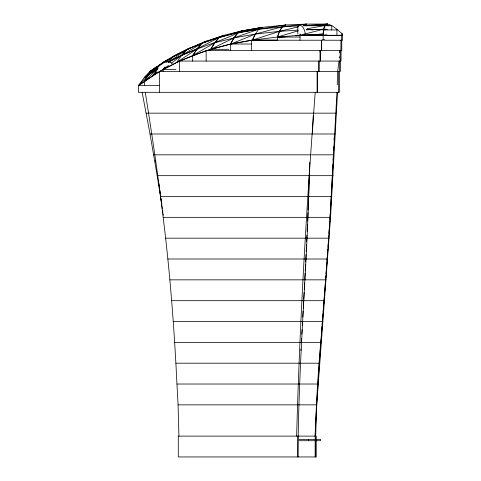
<?xml version="1.0" encoding="UTF-8"?>
<svg xmlns="http://www.w3.org/2000/svg" width="481" height="481" viewBox="0 0 481 481"><rect width="100%" height="100%" fill="white"/><g stroke="black" fill="none" stroke-linecap="round" stroke-linejoin="round"><path stroke-width="0.72" d="M296.633 436.117C299.765 321.386 306.445 206.752 315.223 92.322M298.028 456.95C298.274 363.083 307.088 269.486 309.361 175.667L157.179 175.667L150.024 133.995L142.154 92.322M309.409 174.176L309.758 162.271M337.205 84.878L337.632 71.483L339.075 61.069M315.133 439.093L315.35 430.158M315.404 428.673C316.552 398.617 318.356 368.584 321.086 338.63M337.536 92.322L330.543 217.34L316.726 404.858L315.566 439.093M315.139 436.117C319.023 345.46 329.166 255.183 332.882 164.502M309.439 169.715L308.08 209.896M307.954 212.873L307.593 221.056M306.95 235.197L306.631 241.895M307.118 231.475L307.425 224.777M333.561 150.367L333.736 146.645M334.042 139.947L334.151 137.716M306.03 254.545L305.663 261.983M306.169 251.569L306.493 244.871M313.287 115.392L312.373 133.995L335.347 133.995M333.099 160.041L333.279 156.319M304.756 279.846L305.098 273.148M305.213 270.917L305.549 264.219M303.739 299.194L304.094 292.496M304.251 289.52L304.599 282.822M330.309 212.127L336.965 92.322M301.401 342.352L301.605 338.63M301.846 334.169L302.086 329.701M302.327 325.24L302.531 321.518M302.771 317.051L303.096 311.099M303.258 308.123L303.625 301.425M330.219 213.618L329.834 219.57M339.267 58.093L339.364 56.602M339.598 52.88L339.742 50.649M300.865 350.541L300.962 349.05M328.751 235.943L328.391 241.149M328.902 233.706L329.244 228.499M329.347 227.008L329.738 221.056M326.948 261.243L327.327 256.03M327.435 254.545L327.808 249.332M327.964 247.102L328.289 242.64M325.853 276.124L325.577 279.846L169.859 279.846C164.159 217.039 155.189 154.581 145.268 92.322M326.016 273.893L326.346 269.426M326.455 267.941L326.839 262.728M321.194 337.145L322.036 325.98M322.15 324.495L323.01 313.329M323.587 305.892L324.447 294.727M324.561 293.242L325.409 282.076M323.124 311.844L323.472 307.377M320.051 52.038L320.268 50.649M231.169 44.048L252.405 40.121L277.465 37.043L299.897 35.275L300.186 33.941L299.976 40.23M317.28 72.92L317.61 71.483M298.082 30.129L279.467 31.343L255.303 34.079L252.405 40.121L277.465 40.121L277.465 37.043L279.467 31.331L282.281 26.756L285.876 25L306.445 24.104L327.603 24.05L331.746 25.493L336.94 29.269L342.514 34.115M299.897 37.037L277.465 37.037L279.467 31.343L282.281 26.762L306.445 24.104L303.198 25.727L331.746 25.727M327.603 25.727L327.603 24.05L324.789 25.493L323.382 29.263L323.142 34.103L299.897 35.281L323.382 29.245L323.382 35.281M155.603 72.439C157.059 65.374 165.47 58.748 172.306 63.48M282.233 25.806L285.876 25L262.686 27.309L258.79 29.185L255.303 34.091L252.405 40.121L279.467 31.331L298.166 26.918M230.435 44.18L233.976 37.909L237.981 32.786L242.153 30.814L262.686 27.297L259.944 28.211M210.678 50.715L210.678 49.333L214.766 42.803L219.15 37.5L223.479 35.45L242.153 30.814L262.686 27.297C232.064 33.628 201.082 40.801 173.611 56.331M192.689 61.111L192.689 55.537L210.678 49.333L214.766 42.803L219.15 37.5L242.153 30.814C218.326 43.074 191.757 48.743 168.47 62.133L173.611 56.307L191.005 47.619L186.46 49.79L168.47 62.151L181.511 55.447L201.912 43.26L206.349 41.15L223.479 35.444L201.912 43.26L197.234 48.743L192.689 55.537L176.611 62.5L181.511 55.441L186.46 49.783L206.349 41.15L205.201 42.015M194.937 55.549L192.689 55.549L197.234 48.755L201.912 43.266L206.349 41.15L186.46 49.783L181.511 55.441L171.495 63.113M163.245 71.555L163.245 69.426L164.983 67.003L163.245 69.426L152.585 75.818L138.486 85.558L138.486 92.322L339.46 92.322L339.514 61.069M157.209 69.456L152.585 75.818L157.119 71.909M144.601 85.558L144.601 81.145C154.413 63.594 174.134 56.421 191.005 47.619L173.611 56.325L166.119 62.079M159.458 85.558L138.486 85.558L144.252 77.681L158.051 68.302L144.252 77.657L149.771 71.489L160.606 64.436M340.38 61.069L340.38 71.483L159.458 71.483L138.486 85.558L155.67 67.364L157.66 66.36L149.771 71.483L152.447 70.148M144.601 81.145L156.974 69.318M144.252 77.657L155.67 67.346M150.228 73.437L163.378 62.338L171.759 57.672M175.872 69.426L163.245 69.426L168.548 65.368M176.611 62.5L197.234 48.755L219.15 37.5M149.771 71.483L155.357 68.074M161.838 63.708L163.071 62.981M175.661 55.58L178.21 54.088L173.611 56.307M175.661 55.574L178.21 54.088L173.052 56.956M192.689 55.549L214.766 42.803L233.976 37.891L255.303 34.085L282.281 26.756L298.713 25.95M159.62 71.483L179.425 61.069L341.053 61.069L341.053 50.649M163.245 69.426L176.611 62.47M324.789 29.948L324.789 25.487L303.198 25.727L306.445 24.104L305.02 24.333M167.346 60.39L163.378 62.338L161.929 63.949L163.378 62.338L167.346 60.39M228.968 49.327L210.678 49.327L233.976 37.879L258.79 29.191L285.876 25M240.819 31.421L242.153 30.814M181.511 55.465L197.234 48.755L198.695 48.755M231.127 43.903L255.303 34.091M179.533 61.069L206.133 50.649L341.757 50.649L341.757 40.23M277.465 37.037L298.202 30.808M206.295 50.649L230.381 44.036L251.431 40.23L323.166 40.23L323.142 34.007L295.581 35.804M210.678 49.327L230.435 44.15L233.976 37.879L237.981 32.792L258.79 29.185L284.524 26.756M306.812 28.866L324.789 25.487M258.79 29.191L237.981 32.786L239.478 32.792M278.09 37.716L281.066 37.41M277.26 37.65L286.051 36.76M325.397 24.266L327.603 24.05L303.198 25.727M251.485 40.224L259.62 39.418M323.984 35.059L326.924 34.891M322.967 29.714L327.381 29.575M324.477 25.571L331.746 25.487L331.746 29.948M311.478 29.948L312.969 29.948M322.949 29.948L336.94 29.948M279.467 31.331L280.952 31.331M299.897 35.281L342.514 35.281M300.409 35.432L299.976 35.36L323.166 35.36M323.984 35.36L342.514 35.36M322.709 39.418L324.447 39.418M323.984 40.23L342.514 40.23L342.514 34.007L341.624 34.031L341.624 40.23M251.431 44.018L230.381 44.018L230.381 50.649M146.158 113.155L335.876 113.155M150.024 133.995L312.127 133.995M153.679 154.828L310.564 154.828M311.454 154.828L333.652 154.828M309.505 175.667L333.111 175.667M157.179 175.667L160.48 196.501L331.854 196.501M163.203 217.34L330.543 217.34M165.614 238.173L329.13 238.173M167.845 259.006L327.116 259.006M327.248 259.006L327.657 259.006M325.703 279.846L326.082 279.846M169.859 279.846L171.651 300.679L323.99 300.679M324.122 300.679L324.483 300.679M171.651 300.679L173.244 321.518L322.372 321.518M322.529 321.518L322.859 321.518M173.244 321.518L174.657 342.352L320.803 342.352M320.911 342.352L321.248 342.352M174.657 342.352L175.884 363.191L300.649 363.191M301.01 363.191L318.861 363.191M319.378 363.191L319.763 363.191M175.884 363.191L176.948 384.024L317.833 384.024M317.935 384.024L318.296 384.024M176.948 384.024L178.072 404.858L298.701 404.858M299.098 404.858L316.726 404.858M298.028 436.117L178.289 436.117L178.289 456.95L316.239 456.95L316.239 440.578M298.118 436.117L316.239 436.117L316.239 439.093M299.14 439.363L320.49 439.363L320.49 440.716L299.14 440.716M299.976 35.323L300.409 35.36M305.176 33.796C305.152 30.568 301.864 22.348 297.841 26.72L297.841 34.187M155.177 160.576L155.411 162.013M158.844 183.568L159.169 185.726M159.391 187.163L159.608 188.6M159.824 190.037L160.371 193.627M160.594 195.064L160.81 196.501M160.48 196.501L162.325 208.718M162.542 210.155L162.867 212.307M163.083 213.744L163.299 215.181M161.117 198.731L161.424 200.968M161.628 202.453L161.832 203.944M178.072 404.858L178.926 436.117M340.921 40.23L340.921 50.649M340.187 50.649L340.187 61.069M338.564 71.483L338.564 92.322M336.94 29.245L336.94 35.281M321.681 40.23L321.681 50.649M321.518 40.23L321.518 50.649M320.298 50.649L320.298 61.069M320.081 50.649L320.081 61.069M319.053 61.069L319.053 71.483M318.837 61.069L318.837 71.483M317.352 71.483L317.352 92.322M317.105 71.483L317.105 92.322M315.566 440.578L315.566 456.95M315.133 440.578L315.133 456.95M308.363 439.363L308.363 440.716M297.787 436.117L297.787 456.95M279.467 36.46L279.467 37.927M251.431 40.23L251.431 50.649M206.133 50.649L206.133 61.069M179.425 61.069L179.425 71.483M159.458 71.483L159.458 92.322M323.382 29.245L306.271 29.774L323.382 29.263"/></g></svg>
